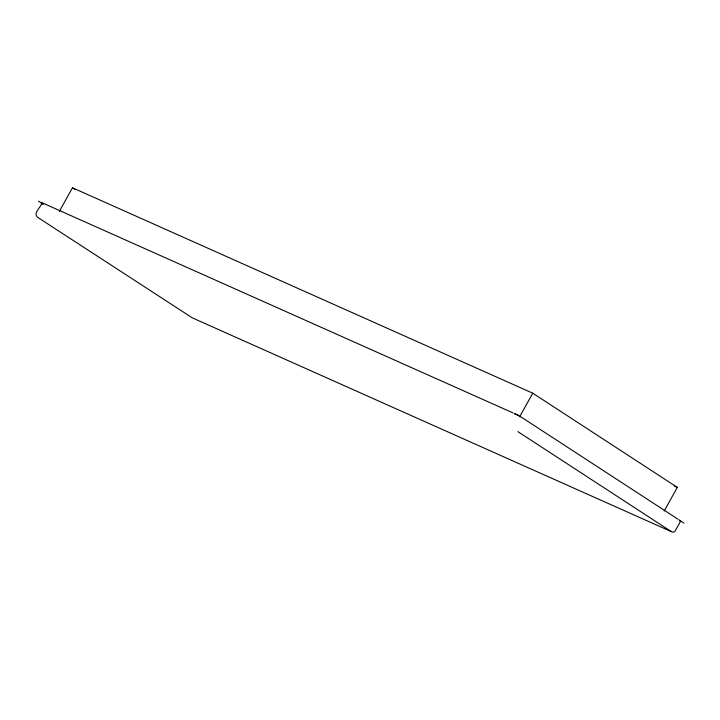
<?xml version="1.0" encoding="UTF-8"?>
<svg xmlns="http://www.w3.org/2000/svg" width="720" height="720" viewBox="0 0 720 720"><rect width="100%" height="100%" fill="white"/><g stroke="black" fill="none" stroke-linecap="round" stroke-linejoin="round"><path stroke-width="1.08" d="M41.886 203.013C41.103 207.279 32.706 213.039 37.548 217.26L192.303 317.853L672.399 532.107L674.352 531.882L675.099 531.135L680.598 521.253M59.355 211.356L72.477 187.785L532.773 393.201L677.331 487.386L664.218 510.957M519.651 416.772L532.773 393.201M518.787 415.494L514.296 413.514A9.396 0.738 29.1 0 1 524.691 419.337L678.096 519.282M513.072 412.938L44.199 203.697A9.396 0.738 29.1 0 0 42.066 203.283M674.253 486.018L677.331 487.386M684 523.125L679.14 519.984A9.396 0.738 29.1 0 1 680.022 521.262M38.475 201.141L43.335 204.282A9.396 0.738 29.1 0 1 42.552 203.706M517.86 431.613L671.265 531.558M72.477 187.785L75.294 189.621"/></g></svg>
